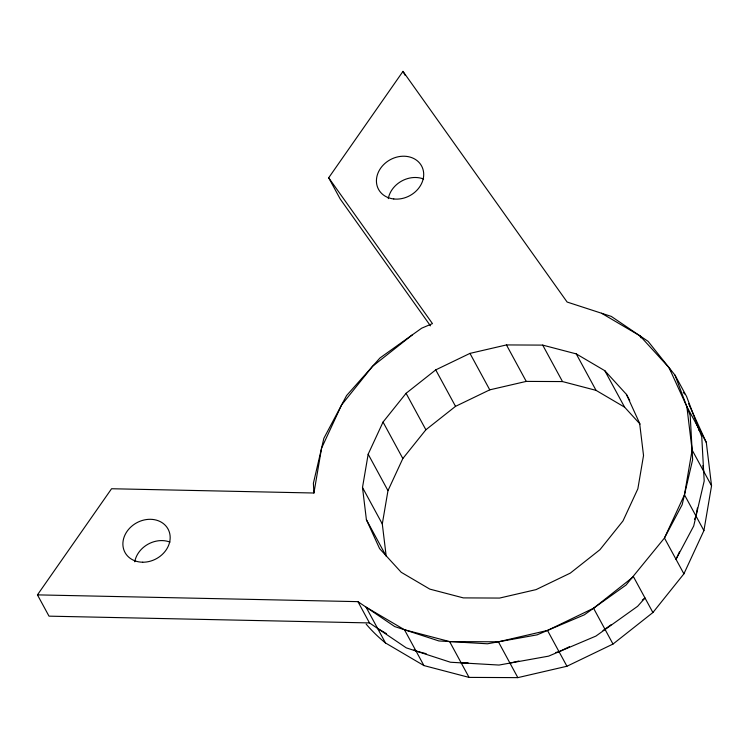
<?xml version="1.0" encoding="UTF-8"?>
<svg xmlns="http://www.w3.org/2000/svg" width="749" height="749" viewBox="0 0 749 749"><rect width="100%" height="100%" fill="white"/><g stroke="black" fill="none" stroke-linecap="round" stroke-linejoin="round"><path stroke-width="1.12" d="M642.286 600.146L645.011 597.992L637.652 606.278L595.904 636.088L548.614 656.143L499.012 665.056L450.458 662.238L406.286 647.866L369.482 622.925L49.003 616.155L37.45 594.875L111.564 488.741L313.925 493.011L321.564 448.202L341.572 404.975L372.581 366.28L412.474 334.766M626.426 394.367L639.637 423.297L643.531 455.514L637.858 488.816L622.99 520.939L599.949 549.691L570.298 573.116L536.069 589.613L499.583 598.067L463.331 597.889L429.786 589.107L401.23 572.302L379.603 548.633L366.401 519.703L362.497 487.487L368.171 454.184L383.039 422.062L406.08 393.309L435.731 369.884L469.969 353.388L506.455 344.933L542.707 345.111L576.253 353.893L604.808 370.699L626.426 394.367L629.722 400.453M366.401 519.703L386.194 556.161L382.299 523.954L387.973 490.651L402.84 458.528L425.881 429.776L455.532 406.351L489.762 389.845L526.247 381.4L562.499 381.569L596.045 390.36L624.6 407.166L640.049 424.074M37.45 594.875L357.928 601.644L394.732 626.585L438.905 640.957L487.459 643.784L537.061 634.862L584.351 614.817L626.098 584.997L664.457 538.025L684.464 494.799L692.104 449.99L686.861 406.641L669.082 367.712L639.992 335.861L601.559 313.251M697.385 508.037L696.018 516.08L694.557 519.244M366.149 624.095A195.985 163.806 -28.5 0 0 385.492 642.96L423.915 665.571L469.061 677.396L517.84 677.63L566.937 666.254L613 644.056L652.903 612.532L683.903 573.837L703.91 530.61L711.55 485.801L706.307 442.453L688.528 403.524M679.427 551.919L676.01 559.306L693.705 525.995L704.191 481.008L701.757 436.817L686.571 396.446L675.018 375.165L648.1 341.357L611.306 316.415L567.124 302.044L402.99 71.37L328.689 177.785L340.243 199.056L430.45 325.834M385.492 642.96L366.046 607.139L404.469 629.75L449.615 641.575L498.394 641.818L547.491 630.443L593.554 608.235L633.457 576.721L652.903 612.532M611.456 624.507L603.02 630.527M569.512 646.677L559.044 651.724L555.702 652.491M509.947 663.09L518.879 661.021M461.169 662.856L468.134 662.893M426.181 653.69L416.023 651.031L414.057 649.87M377.599 628.42L386.465 633.635M683.275 392.307L684.595 393.955M328.689 177.785L432.463 323.615L421.678 328.184L379.93 358.003L346.581 395.556L323.877 438.277L313.391 483.274L313.925 493.011M669.082 367.712L670.73 370.755M686.861 406.641L706.307 442.453M639.992 335.861L641.088 337.883M692.104 449.99L711.55 485.801M684.464 494.799L703.91 530.61M604.808 370.699L624.6 407.166M576.253 353.893L596.045 390.36M683.903 573.837L664.457 538.025L682.152 504.723L692.638 459.727L690.204 415.545L675.018 375.165M402.99 71.37L405.19 75.424M542.707 345.111L562.499 381.569M506.455 344.933L526.247 381.4M469.969 353.388L489.762 389.845M593.554 608.235L613 644.056M435.731 369.884L455.532 406.351M547.491 630.443L566.937 666.254M406.08 393.309L425.881 429.776M383.039 422.062L402.84 458.528M498.394 641.818L517.84 677.63M368.171 454.184L387.973 490.651M449.615 641.575L469.061 677.396M362.497 487.487L382.299 523.954M404.469 629.75L423.915 665.571M357.928 601.644L369.482 622.925M696.008 422.661L698.414 427.913L698.686 430.198M702.965 465.56L703.657 471.261M388.282 198.644A24.502 20.476 -28.5 0 1 423.578 179.02M134.745 561.778A24.502 20.476 -28.5 0 1 170.004 542.098M142.703 562.218A24.502 20.476 -28.5 0 0 168.647 530.255A24.502 20.476 -28.5 0 0 128.229 529.805A24.502 20.476 -28.5 0 0 142.703 562.218M393.787 198.972A24.502 20.476 -28.5 0 0 422.942 169.208A24.502 20.476 -28.5 0 0 383.46 164.817A24.502 20.476 -28.5 0 0 393.787 198.972"/></g></svg>
